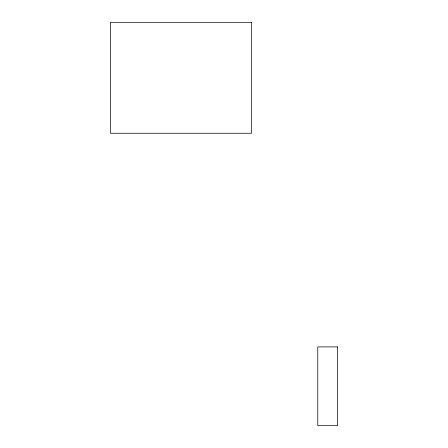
<?xml version="1.0" encoding="UTF-8"?>
<svg xmlns="http://www.w3.org/2000/svg" width="448" height="448" viewBox="0 0 448 448"><rect width="100%" height="100%" fill="white"/><g stroke="black" fill="none" stroke-linecap="round" stroke-linejoin="round"><path stroke-width="0.67" d="M251.535 22.4L110.359 22.4L110.359 133.258L251.535 133.258L251.535 22.4M337.641 346.909L317.772 346.909L317.772 425.6L337.641 425.6L337.641 346.909"/></g></svg>
